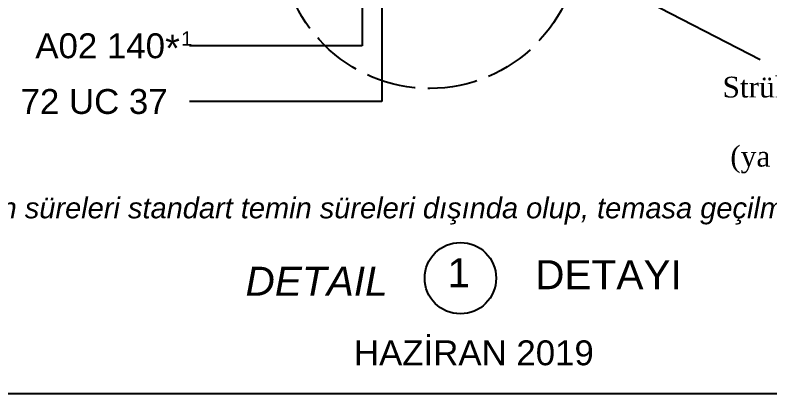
# Model space of a CAD drawing. Header units: millimetres. Extents: x -624 to 1947, y 11274 to 11571.
# Drawn here: x -576.8 to -485.9, y 11274.3 to 11320 of the extents above; entities that cross this region are included whole.
import ezdxf

# ---------------------------------------------------------------- set-up
doc = ezdxf.new("R2010")
doc.units = ezdxf.units.MM
doc.linetypes.add('AM_ISO02W050', pattern=[7.5, 6, -1.5])
doc.layers.add('Antet', color=7, linetype='Continuous')
doc.layers.add('yazı_numara_k', color=11, linetype='Continuous')
doc.styles.get("Standard").update_dxf_attribs({"font": 'arial.ttf'})

msp = doc.modelspace()

# ---------------------------------------------------------------- linework, layer by layer
at = {"color": 140}
for p, q in [((-534.981, 11333.578), (-534.981, 11316.261)), ((-513.362, 11328.202), (-487.079, 11314.628)), ((-532.652, 11325.515), (-532.652, 11309.547)), ((-534.981, 11316.261), (-555.788, 11316.261)), ((-532.652, 11309.547), (-555.788, 11309.547))]:
    msp.add_line(p, q, dxfattribs=at)
at = {"color": 140, "linetype": 'AM_ISO02W050'}
msp.add_circle((-526.869, 11329.109), 17.988, dxfattribs=at)
at = {"layer": 'Antet', "color": 140}
msp.add_lwpolyline([(-623.55, 11274.303), (-623.55, 11571.303), (-413.55, 11571.303), (-413.55, 11274.303)], close=True, dxfattribs=at)
at = {"layer": 'yazı_numara_k', "color": 0}
msp.add_circle((-523.174, 11288.256), 4.3, dxfattribs=at)

# ---------------------------------------------------------------- texts
at = {"layer": 'Antet', "color": 1, "linetype": 'Continuous'}
msp.add_text('*', height=3.25, dxfattribs=at).set_placement((-558.721, 11314.359))
at = {"layer": 'Antet', "char_height": 3, "width": 32.13086, "attachment_point": 1}
for s, insert in [('{\\fArial|b0|i0|c162|p34;A02 140}', (-574.353, 11317.766)), ('{\\fArial|b0|i0|c162|p34;72 UC 37}', (-576.129, 11311.052))]:
    msp.add_mtext(s, dxfattribs=dict(at, insert=insert))
at = {"layer": 'Antet', "color": 1, "insert": (-556.791, 11317.997), "char_height": 1.71951, "attachment_point": 1}
msp.add_mtext('{\\fArial|b0|i0|c0|p0;1}', dxfattribs=at)
at = {"layer": 'Antet', "insert": (-617.347, 11297.97), "char_height": 2.5, "attachment_point": 1}
msp.add_mtext('{Not: *  \\fArial|b0|i1|c0|p34;İlgili ürünlerin temin süreleri standart temin süreleri dışında olup, temasa geçilmesi önem taşımaktadır.}', dxfattribs=at)
at = {"layer": 'yazı_numara_k', "color": 0, "insert": (-491.615, 11312.539), "char_height": 2.5, "width": 39.06815, "attachment_point": 1}
msp.add_mtext('{\\fTimes New Roman|b0|i0|c162|p18;Strüktürel Silikon\\P        SG500\\P (ya da muadili)}', dxfattribs=at)
at = {"layer": 'yazı_numara_k', "color": 0, "char_height": 3.5, "attachment_point": 1}
for s, insert in [('{\\fArial|b0|i0|c162|p34; 1}', (-526.084, 11290.658)), ('\\fArial Tur|b0|i0|c162|p34;DETAYI', (-514.169, 11290.425)), ('{\\fArial|b0|i1|c162|p34;DETAIL}', (-549.047, 11289.637))]:
    msp.add_mtext(s, dxfattribs=dict(at, insert=insert))
at = {"layer": 'yazı_numara_k', "insert": (-419.545, 11280.758), "char_height": 3, "width": 204.00546, "attachment_point": 3}
msp.add_mtext('{\\pxqc;HAZİRAN 2019}', dxfattribs=at)

doc.saveas('drawing.dxf')
